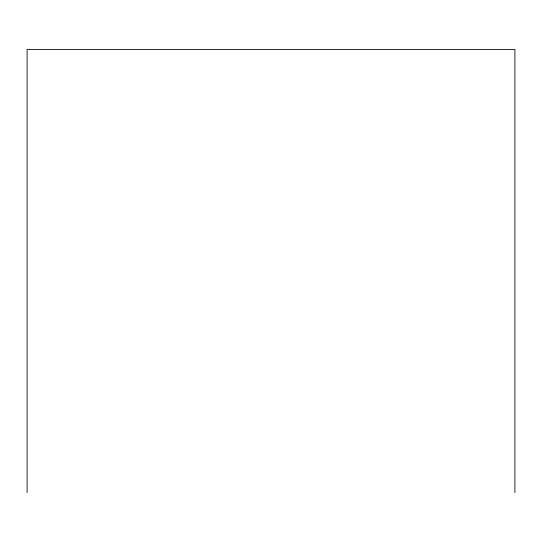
<?xml version="1.0" encoding="UTF-8"?>
<svg xmlns="http://www.w3.org/2000/svg" width="542" height="542" viewBox="0 0 542 542"><rect width="100%" height="100%" fill="white"/><g stroke="black" fill="none" stroke-linecap="round" stroke-linejoin="round"><path stroke-width="0.81" d="M514.9 492.509L514.9 49.491L27.1 49.491L27.1 492.509"/></g></svg>
